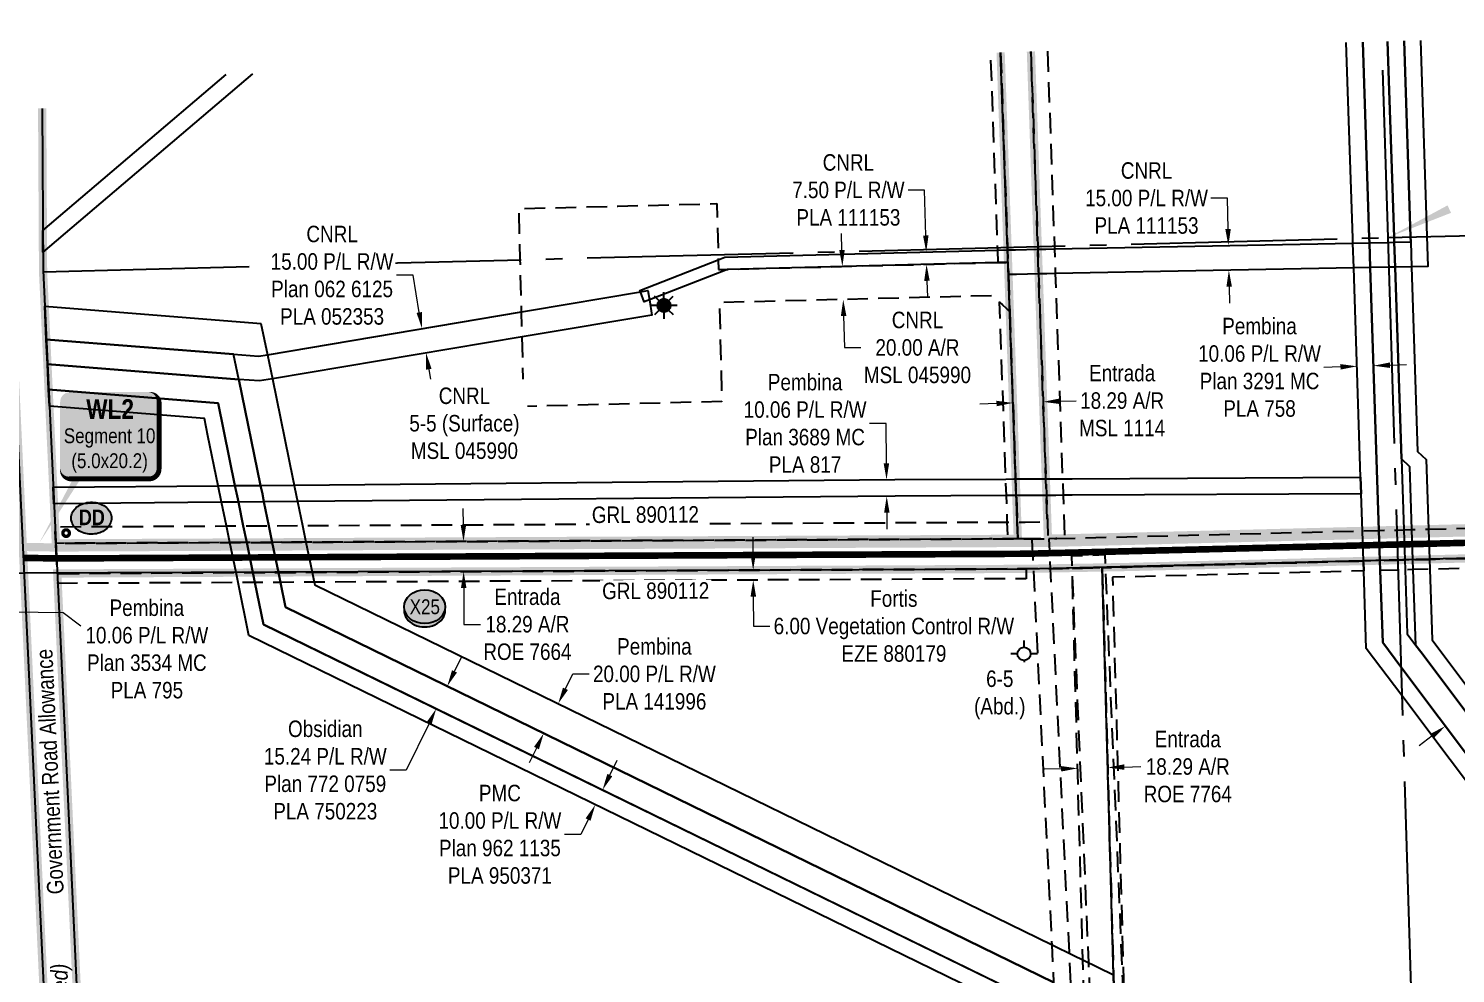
# Model space of a CAD drawing. Extents: x 632269 to 650517, y 5825252 to 5832959.
# Drawn here: x 646233 to 647098, y 5828279 to 5828852 of the extents above; entities that cross this region are included whole.
import ezdxf
from ezdxf.enums import TextEntityAlignment as Align

# ---------------------------------------------------------------- set-up
doc = ezdxf.new("R2010")
doc.units = 0
doc.header["$LTSCALE"] = 5
doc.header["$PDMODE"] = 35
doc.header["$PDSIZE"] = 10
for name, pattern in [('CENTERLINEX3', [5, 2.5, -1, 0.5, -1]), ('foc-ACCESSROAD', [3.75, 2.5, -1.25]), ('foc-FLOWLINE', [3.75, 2.5, -1.25]), ('foc-QUARTERLINE', [33, 25, -3, 2, -3])]:
    doc.linetypes.add(name, pattern=pattern)
doc.layers.get('Defpoints').update_dxf_attribs({"color": 9})
for name, color, linetype in [('AS-POWER', 104, 'foc-POWER'), ('AS-ROADS', 254, 'Continuous'), ('C-RW', 13, 'Continuous'), ('C-WS-S', 8, 'Continuous'), ('CG-NOTES', 7, 'Continuous'), ('F-AR', 190, 'foc-ACCESSROAD'), ('F-EZE', 190, 'foc-FLOWLINE'), ('F-FLOWLINE', 190, 'foc-FLOWLINE'), ('F-RW', 190, 'Continuous'), ('F-WS', 190, 'foc-ACCESSROAD'), ('F-WS-S', 8, 'Continuous'), ('L-ROAD-T', 7, 'Continuous'), ('L-SEC', 7, 'Continuous'), ('L-SECLBL', 7, 'Continuous'), ('L-SECQ', 8, 'foc-QUARTERLINE'), ('P-CROSSINGS', 250, 'Continuous'), ('P-PROPOSED-WL1', 10, 'Continuous'), ('P-STATION', 7, 'Continuous')]:
    doc.layers.add(name, color=color, linetype=linetype)
doc.layers.add('AS-TRAPPER BOUNDARY', color=7, linetype='CENTERLINEX3', true_color=0xb85c00, transparency=0.6)
doc.layers.add('AS-TRAPPER-T', color=7, linetype='Continuous', true_color=0xc26100)
doc.layers.add('P-PROPOSED-WL4', color=7, linetype='Continuous', true_color=0x5b5bc8)
for name, color, linetype, lineweight in [('C-RW-T', 13, 'Continuous', 9), ('F-AR-T', 190, 'Continuous', 9), ('F-EZE-T', 190, 'Continuous', 9), ('F-RW-T', 190, 'Continuous', 9), ('F-WS-T', 190, 'Continuous', 9), ('T-TEXT', 48, 'Continuous', 18)]:
    doc.layers.add(name, color=color, linetype=linetype, lineweight=lineweight)
doc.styles.add('80', font='ARIALN.TTF', dxfattribs={"height": 10})
doc.styles.add('80CG', font='ARIALN.TTF', dxfattribs={"height": 10})
doc.styles.add('80L', font='ARIALN.TTF', dxfattribs={"height": 10})
doc.styles.add('80LS', font='ARIALNI.TTF', dxfattribs={"height": 10})
doc.styles.add('BOLD', font='ARIALNB.TTF')
doc.styles.add('Crossing', font='ARIALN.TTF', dxfattribs={"height": 10})
doc.styles.add('foc-LtypeFont', font='ARIALN.TTF', dxfattribs={"height": 7.35})
doc.linetypes.add('foc-POWER', pattern='A,6,-1,["P",foc-LtypeFont,S=0.2,R=0,X=-0.625,Y=-0.75],-1.24,4', length=12.24)
doc.dimstyles.new('Compass 5 000', dxfattribs={"dimscale": 5, "dimtxt": 9, "dimasz": 2, "dimexe": 0.2, "dimexo": 0.0625, "dimgap": 0.5, "dimtad": 0, "dimtih": 1, "dimtoh": 1, "dimzin": 0, "dimdsep": 46, "dimtxsty": '80CG', "dimcen": 0.1, "dimse1": 1, "dimse2": 1, "dimclrd": 256, "dimclrt": 256, "dimaunit": 1, "dimadec": 4, "dimazin": 0, "dimtfac": 0.06, "dimtofl": 0, "dimtmove": 0, "dimatfit": 1, "dimfxl": 0.2, "dimtolj": 1, "dimtzin": 0, "dimlwd": -1, "dimarcsym": 0})

# ---------------------------------------------------------------- blocks, each defined once
blk = doc.blocks.new('*D455')
at = {"layer": 'Defpoints', "color": 0, "transparency": 16777216}
for p in [(646670.19, 5828523.26), (646670.22, 5828517.25), (646672.12, 5828517.26)]:
    blk.add_point(p, dxfattribs=at)
at = {"layer": 'F-EZE-T', "transparency": 16777216}
for p, q in [((646672.05, 5828533.27), (646672, 5828543.27)), ((646672.17, 5828507.26), (646672.26, 5828489.31)), ((646672.26, 5828489.31), (646682.26, 5828489.31))]:
    blk.add_line(p, q, dxfattribs=at)
for points in [[(646673.71, 5828533.27), (646670.38, 5828533.26), (646672.09, 5828523.27)], [(646673.84, 5828507.27), (646670.5, 5828507.25), (646672.12, 5828517.26)]]:
    blk.add_solid(points, dxfattribs=at)
at = {"layer": 'F-EZE-T', "transparency": 16777216, "insert": (646757.41, 5828489.31), "char_height": 10, "attachment_point": 5, "style": '80CG'}
blk.add_mtext('\\A1;Fortis\\P6.00 Vegetation Control R/W\\PEZE 880179', dxfattribs=at)
blk = doc.blocks.new('*D511')
at = {"layer": 'Defpoints', "color": 0, "transparency": 16777216}
for p in [(646829.54, 5828626.64), (646847.86, 5828627.3), (646847.93, 5828625.37)]:
    blk.add_point(p, dxfattribs=at)
at = {"layer": 'F-AR-T', "transparency": 16777216}
for p, q in [((646819.62, 5828624.36), (646809.62, 5828624.01)), ((646857.93, 5828625.73), (646867.92, 5828626.08))]:
    blk.add_line(p, q, dxfattribs=at)
for points in [[(646819.56, 5828626.03), (646819.68, 5828622.7), (646829.61, 5828624.72)], [(646857.87, 5828627.39), (646857.99, 5828624.06), (646847.93, 5828625.37)]]:
    blk.add_solid(points, dxfattribs=at)
at = {"layer": 'F-AR-T', "transparency": 16777216, "insert": (646895.82, 5828626.08), "char_height": 10, "attachment_point": 5, "style": '80CG'}
blk.add_mtext('\\A1;Entrada\\P18.29 A/R\\PMSL 1114', dxfattribs=at)
blk = doc.blocks.new('*D528')
at = {"layer": 'Defpoints', "color": 0, "transparency": 16777216}
for p in [(646749.06, 5828708.07), (646726.69, 5828687.49), (646749.57, 5828688.07)]:
    blk.add_point(p, dxfattribs=at)
at = {"layer": 'F-AR-T', "transparency": 16777216}
for p, q in [((646725.94, 5828717.49), (646725.69, 5828727.49)), ((646726.95, 5828677.49), (646727.43, 5828658.32)), ((646727.43, 5828658.32), (646737.43, 5828658.32))]:
    blk.add_line(p, q, dxfattribs=at)
for points in [[(646727.6, 5828717.53), (646724.27, 5828717.45), (646726.19, 5828707.5)], [(646728.61, 5828677.53), (646725.28, 5828677.45), (646726.69, 5828687.49)]]:
    blk.add_solid(points, dxfattribs=at)
at = {"layer": 'F-AR-T', "transparency": 16777216, "insert": (646771.7, 5828658.32), "char_height": 10, "attachment_point": 5, "style": '80CG'}
blk.add_mtext('\\A1;CNRL\\P20.00 A/R\\PMSL 045990', dxfattribs=at)
blk = doc.blocks.new('*D539')
at = {"layer": 'Defpoints', "color": 0, "transparency": 16777216}
for p in [(647038.2, 5828646.94), (647038.52, 5828637.32), (647048.57, 5828637.65)]:
    blk.add_point(p, dxfattribs=at)
at = {"layer": 'F-RW-T', "transparency": 16777216}
for p, q in [((647028.21, 5828646.61), (647018.22, 5828646.28)), ((647058.25, 5828647.6), (647068.24, 5828647.93))]:
    blk.add_line(p, q, dxfattribs=at)
for points in [[(647058.19, 5828649.27), (647058.3, 5828645.94), (647048.25, 5828647.27)], [(647028.15, 5828648.27), (647028.27, 5828644.94), (647038.2, 5828646.94)]]:
    blk.add_solid(points, dxfattribs=at)
at = {"layer": 'F-RW-T', "transparency": 16777216, "insert": (646979.13, 5828646.28), "char_height": 10, "attachment_point": 5, "style": '80CG'}
blk.add_mtext('\\A1;Pembina\\P10.06 P/L R/W\\PPlan 3291 MC\\PPLA 758', dxfattribs=at)
blk = doc.blocks.new('*D547')
at = {"layer": 'Defpoints', "color": 0, "transparency": 16777216}
for p in [(646741.91, 5828578.05), (646752.96, 5828578.15), (646742, 5828567.99)]:
    blk.add_point(p, dxfattribs=at)
at = {"layer": 'F-RW-T', "transparency": 16777216}
for p, q in [((646752.65, 5828612.27), (646742.65, 5828612.27)), ((646752.87, 5828588.15), (646752.65, 5828612.27)), ((646753.14, 5828558.09), (646753.23, 5828548.09))]:
    blk.add_line(p, q, dxfattribs=at)
for points in [[(646754.54, 5828588.16), (646751.2, 5828588.13), (646752.96, 5828578.15)], [(646754.81, 5828558.11), (646751.48, 5828558.07), (646753.05, 5828568.09)]]:
    blk.add_solid(points, dxfattribs=at)
at = {"layer": 'F-RW-T', "transparency": 16777216, "insert": (646703.57, 5828612.27), "char_height": 10, "attachment_point": 5, "style": '80CG'}
blk.add_mtext('\\A1;Pembina\\P10.06 P/L R/W\\PPlan 3689 MC\\PPLA 817', dxfattribs=at)
blk = doc.blocks.new('*D602')
at = {"layer": 'Defpoints', "color": 0, "transparency": 16777216}
for p in [(646471.29, 5828669.75), (646487.12, 5828672.42), (646489.6, 5828657.68)]:
    blk.add_point(p, dxfattribs=at)
at = {"layer": 'F-RW-T', "transparency": 16777216}
for p, q in [((646465.83, 5828702.13), (646455.83, 5828702.13)), ((646469.62, 5828679.61), (646465.83, 5828702.13)), ((646475.44, 5828645.15), (646477.1, 5828635.29))]:
    blk.add_line(p, q, dxfattribs=at)
for points in [[(646471.27, 5828679.89), (646467.98, 5828679.34), (646471.29, 5828669.75)], [(646477.08, 5828645.43), (646473.79, 5828644.87), (646473.77, 5828655.01)]]:
    blk.add_solid(points, dxfattribs=at)
at = {"layer": 'F-RW-T', "transparency": 16777216, "insert": (646416.75, 5828702.13), "char_height": 10, "attachment_point": 5, "style": '80CG', "bg_fill": 3, "box_fill_scale": 1.1, "bg_fill_color": 256, "bg_fill_true_color": 13158600, "bg_fill_transparency": 0}
blk.add_mtext('\\A1;CNRL\\P15.00 P/L R/W\\PPlan 062 6125\\PPLA 052353', dxfattribs=at)
blk = doc.blocks.new('*D609')
at = {"layer": 'Defpoints', "color": 0, "transparency": 16777216}
for p in [(647103.85, 5828437.7), (647108.25, 5828431.85), (647096.25, 5828422.84)]:
    blk.add_point(p, dxfattribs=at)
at = {"layer": 'F-RW-T', "transparency": 16777216}
for p, q in [((647111.85, 5828443.71), (647119.84, 5828449.71)), ((647119.84, 5828449.71), (647129.84, 5828449.71)), ((647083.86, 5828422.69), (647075.86, 5828416.68))]:
    blk.add_line(p, q, dxfattribs=at)
for points in [[(647110.85, 5828445.04), (647112.85, 5828442.37), (647103.85, 5828437.7)], [(647082.86, 5828424.02), (647084.86, 5828421.35), (647091.85, 5828428.69)]]:
    blk.add_solid(points, dxfattribs=at)
at = {"layer": 'F-RW-T', "transparency": 16777216, "insert": (647168.93, 5828449.71), "char_height": 10, "attachment_point": 5, "style": '80CG'}
blk.add_mtext('\\A1;CNRL\\P15.00 P/L R/W\\PPlan 074 0938\\PPLA 062793', dxfattribs=at)
blk = doc.blocks.new('*D627')
at = {"layer": 'Defpoints', "color": 0, "transparency": 16777216}
for p in [(646701.84, 5828714.38), (646777.02, 5828716.28), (646702.03, 5828706.89)]:
    blk.add_point(p, dxfattribs=at)
at = {"layer": 'F-RW-T', "transparency": 16777216}
for p, q in [((646776.07, 5828753.87), (646766.07, 5828753.87)), ((646776.77, 5828726.27), (646776.07, 5828753.87)), ((646777.46, 5828698.79), (646777.71, 5828688.79))]:
    blk.add_line(p, q, dxfattribs=at)
for points in [[(646778.43, 5828726.32), (646775.1, 5828726.23), (646777.02, 5828716.28)], [(646779.13, 5828698.83), (646775.79, 5828698.74), (646777.21, 5828708.78)]]:
    blk.add_solid(points, dxfattribs=at)
at = {"layer": 'F-RW-T', "transparency": 16777216, "insert": (646729.82, 5828753.87), "char_height": 10, "attachment_point": 5, "style": '80CG'}
blk.add_mtext('\\A1;CNRL\\P7.50 P/L R/W\\PPLA 111153', dxfattribs=at)
blk = doc.blocks.new('*D628')
at = {"layer": 'Defpoints', "color": 0, "transparency": 16777216}
for p in [(646907.33, 5828719.18), (646960.24, 5828720.2), (646907.62, 5828704.19)]:
    blk.add_point(p, dxfattribs=at)
at = {"layer": 'F-RW-T', "transparency": 16777216}
for p, q in [((646959.69, 5828748.96), (646949.69, 5828748.96)), ((646960.05, 5828730.2), (646959.69, 5828748.96)), ((646960.72, 5828695.21), (646960.91, 5828685.21))]:
    blk.add_line(p, q, dxfattribs=at)
for points in [[(646961.72, 5828730.23), (646958.38, 5828730.17), (646960.24, 5828720.2)], [(646962.39, 5828695.24), (646959.05, 5828695.18), (646960.53, 5828705.21)]]:
    blk.add_solid(points, dxfattribs=at)
at = {"layer": 'F-RW-T', "transparency": 16777216, "insert": (646910.61, 5828748.96), "char_height": 10, "width": 365.8254, "attachment_point": 5, "style": '80CG'}
blk.add_mtext('\\A1;CNRL\\P15.00 P/L R/W\\PPLA 111153', dxfattribs=at)
blk = doc.blocks.new('*D649')
at = {"layer": 'Defpoints', "color": 0, "transparency": 16777216}
for p in [(646553.86, 5828442.31), (646558.35, 5828440.11), (646549.56, 5828422.13)]:
    blk.add_point(p, dxfattribs=at)
at = {"layer": 'F-RW-T', "transparency": 16777216}
for p, q in [((646558.25, 5828451.29), (646562.64, 5828460.28)), ((646562.64, 5828460.28), (646572.64, 5828460.28)), ((646540.69, 5828415.34), (646536.3, 5828406.36))]:
    blk.add_line(p, q, dxfattribs=at)
for points in [[(646556.75, 5828452.02), (646559.75, 5828450.56), (646553.86, 5828442.31)], [(646539.19, 5828416.07), (646542.19, 5828414.61), (646545.08, 5828424.33)]]:
    blk.add_solid(points, dxfattribs=at)
at = {"layer": 'F-RW-T', "transparency": 16777216, "insert": (646612.18, 5828460.28), "char_height": 10, "attachment_point": 5, "style": '80CG'}
blk.add_mtext('\\A1;Pembina\\P20.00 P/L R/W\\PPLA 141996', dxfattribs=at)
blk = doc.blocks.new('*D671')
at = {"layer": 'C-RW-T', "transparency": 16777216}
for p, q in [((646490.98, 5828461.89), (646495.37, 5828470.87)), ((646475.51, 5828430.23), (646461.7, 5828401.96)), ((646461.7, 5828401.96), (646451.7, 5828401.96))]:
    blk.add_line(p, q, dxfattribs=at)
for points in [[(646489.48, 5828462.62), (646492.47, 5828461.15), (646486.59, 5828452.9)], [(646474.01, 5828430.96), (646477.01, 5828429.5), (646479.9, 5828439.21)]]:
    blk.add_solid(points, dxfattribs=at)
at = {"layer": 'Defpoints', "color": 0, "transparency": 16777216}
for p in [(646488.5, 5828451.97), (646479.9, 5828439.21), (646481.81, 5828438.28)]:
    blk.add_point(p, dxfattribs=at)
at = {"layer": 'C-RW-T', "transparency": 16777216, "insert": (646412.62, 5828401.96), "char_height": 10, "attachment_point": 5, "style": '80CG'}
blk.add_mtext('\\A1;Obsidian\\P15.24 P/L R/W\\PPlan 772 0759\\PPLA 750223', dxfattribs=at)
blk = doc.blocks.new('*D687')
at = {"layer": 'Defpoints', "color": 0, "transparency": 16777216}
for p in [(646576.36, 5828380.96), (646585.79, 5828387.48), (646581.4, 5828378.5)]:
    blk.add_point(p, dxfattribs=at)
at = {"layer": 'F-RW-T', "transparency": 16777216}
for p, q in [((646585.14, 5828398.93), (646589.53, 5828407.91)), ((646571.97, 5828371.97), (646567.58, 5828362.99)), ((646567.58, 5828362.99), (646557.58, 5828362.99))]:
    blk.add_line(p, q, dxfattribs=at)
for points in [[(646583.64, 5828399.66), (646586.64, 5828398.19), (646580.75, 5828389.94)], [(646570.47, 5828372.71), (646573.47, 5828371.24), (646576.36, 5828380.96)]]:
    blk.add_solid(points, dxfattribs=at)
at = {"layer": 'F-RW-T', "transparency": 16777216, "insert": (646518.5, 5828362.99), "char_height": 10, "attachment_point": 5, "style": '80CG'}
blk.add_mtext('\\A1;PMC\\P10.00 P/L R/W\\PPlan 962 1135\\PPLA 950371', dxfattribs=at)
blk = doc.blocks.new('*D708')
at = {"layer": 'Defpoints', "color": 0, "transparency": 16777216}
for p in [(646510.69, 5828540.75), (646496.51, 5828522.42), (646510.78, 5828522.49)]:
    blk.add_point(p, dxfattribs=at)
at = {"layer": 'F-RW-T', "transparency": 16777216}
for p, q in [((646496.37, 5828550.68), (646496.32, 5828560.68)), ((646496.56, 5828512.42), (646496.66, 5828490.4)), ((646496.66, 5828490.4), (646506.66, 5828490.4))]:
    blk.add_line(p, q, dxfattribs=at)
for points in [[(646498.04, 5828550.69), (646494.71, 5828550.67), (646496.42, 5828540.68)], [(646498.22, 5828512.43), (646494.89, 5828512.41), (646496.51, 5828522.42)]]:
    blk.add_solid(points, dxfattribs=at)
at = {"layer": 'F-RW-T', "transparency": 16777216, "insert": (646535.19, 5828490.4), "char_height": 10, "attachment_point": 5, "style": '80CG'}
blk.add_mtext('\\A1;Entrada\\P18.29 A/R\\PROE 7664', dxfattribs=at)
blk = doc.blocks.new('*D711')
at = {"layer": 'Defpoints', "color": 0, "transparency": 16777216}
for p in [(646868.76, 5828405.07), (646887.05, 5828405.58), (646887.11, 5828403.55)]:
    blk.add_point(p, dxfattribs=at)
at = {"layer": 'F-RW-T', "transparency": 16777216}
for p, q in [((646858.82, 5828402.77), (646848.82, 5828402.49)), ((646897.1, 5828403.82), (646907.1, 5828404.09))]:
    blk.add_line(p, q, dxfattribs=at)
for points in [[(646858.77, 5828404.43), (646858.86, 5828401.1), (646868.81, 5828403.04)], [(646897.06, 5828405.49), (646897.15, 5828402.15), (646887.11, 5828403.55)]]:
    blk.add_solid(points, dxfattribs=at)
at = {"layer": 'F-RW-T', "transparency": 16777216, "insert": (646935.62, 5828404.09), "char_height": 10, "attachment_point": 5, "style": '80CG'}
blk.add_mtext('\\A1;Entrada\\P18.29 A/R\\PROE 7764', dxfattribs=at)
blk = doc.blocks.new('GAS')
h = blk.add_hatch(color=255)
h.dxf.hatch_style = 1
edge = h.paths.add_edge_path()
edge.add_arc((0, 0), 0.9, 0, 360)
for p, q in [((-0.81, 0), (-1.62, 0)), ((-0.57, 0.57), (-1.14, 1.14)), ((0, 0.81), (0, 1.62)), ((0.57, 0.57), (1.14, 1.14)), ((1.62, 0), (0.81, 0)), ((-0.57, -0.57), (-1.14, -1.14)), ((0, -0.81), (0, -1.62)), ((1.14, -1.14), (0.57, -0.57))]:
    blk.add_line(p, q)
blk.add_circle((0, 0), 0.8)
blk = doc.blocks.new('GABD')
for p, q in [((-0.81, 0), (-1.62, 0)), ((0, 0.81), (0, 1.62)), ((1.62, 0), (0.81, 0)), ((0, -0.81), (0, -1.62))]:
    blk.add_line(p, q)
blk.add_circle((0, 0), 0.8)
blk = doc.blocks.new('label_road_undeveloped')
at = {"layer": 'L-ROAD-T', "style": '80L'}
blk.add_text('Government Road Allowance', height=10, dxfattribs=at).set_placement((0, 0), align=Align.MIDDLE_CENTER)
at = {"layer": 'T-TEXT', "style": '80LS'}
blk.add_text('(Undeveloped)', height=10, dxfattribs=at).set_placement((-154.19, 0), align=Align.MIDDLE_CENTER)
blk = doc.blocks.new('*U737')
h = blk.add_hatch(color=254)
edge = h.paths.add_edge_path()
edge.add_line((-24, -34.12), (24, -34.12))
edge.add_arc((24, -28.12), 6, 270, 360)
edge.add_line((30, -28.12), (30, 12.5))
edge.add_arc((24, 12.5), 6, 0, 90)
edge.add_line((24, 18.5), (-24, 18.5))
edge.add_arc((-24, 12.5), 6, 90, 180)
edge.add_line((-30, 12.5), (-30, -28.12))
edge.add_arc((-24, -28.12), 6, 180, 270)
at = {"layer": 'P-PROPOSED-WL4', "flags": 128}
blk.add_lwpolyline([(-24, -34.12, 3, 3, 0), (24, -34.12, 3, 3, 0.414214), (30, -28.12, 3, 3, 0), (30, 12.5, 3, 0, 0.414214), (24, 18.5, 0, 0, 0), (-24, 18.5, 0, 0, 0.414214), (-30, 12.5, 0, 0, 0), (-30, -28.12, 0, 3, 0.414214)], format="xyseb", close=True, dxfattribs=at)
blk.add_lwpolyline([(-42.69, -73.12, 0, 7.5, 0), (0, 0, 0, 0, 0)], format="xyseb", dxfattribs=at)
at = {"layer": 'P-PROPOSED-WL4'}
for tag, p, height, style in [('TEMP_AREA_W1_001', (-9.21, 2.24), 12, 'BOLD'), ('ENTER_TEXT_001', (-30.66, -12.93), 9, '80')]:
    blk.add_attdef(tag, p, '', height=height, dxfattribs=dict(at, style=style))
blk = doc.blocks.new('AA')
at = {"const_width": 4}
blk.add_lwpolyline([(-1, 0, 1), (1, 0, 1)], format="xyb", close=True, dxfattribs=at)
blk.add_circle((0, 0), 2)
blk = doc.blocks.new('Route_Letters')
h = blk.add_hatch(color=255)
h.dxf.hatch_style = 1
edge = h.paths.add_edge_path()
edge.add_ellipse((-0.12, 0.46), major_axis=(-11.97, 0), ratio=0.789318, start_angle=0, end_angle=360)
at = {"color": 5}
blk.add_open_spline([(-12.34, 0.46), (-12.34, -0.25), (-12.24, -0.97), (-11.72, -2.79), (-11.14, -3.88), (-9.56, -5.81), (-8.54, -6.66), (-6.22, -8.02), (-4.9, -8.54), (-2.12, -9.17), (-0.66, -9.3), (2.22, -9.13), (3.64, -8.84), (6.27, -7.89), (7.48, -7.22), (9.54, -5.6), (10.38, -4.64), (11.6, -2.54), (11.97, -1.4), (12.18, 0.91), (12.02, 2.08), (11.2, 4.3), (10.54, 5.35), (8.8, 7.2), (7.72, 7.99), (5.29, 9.24), (3.93, 9.68), (1.11, 10.18), (-0.35, 10.23), (-3.22, 9.91), (-4.61, 9.55), (-7.16, 8.47), (-8.32, 7.75), (-10.24, 6.02), (-11, 5.02), (-12.05, 2.86), (-12.32, 1.7), (-12.34, 0.52), (-12.34, 0.49), (-12.34, 0.46)], degree=3, knots=[0, 0, 0, 0, 0.219529, 0.219529, 0.575727, 0.575727, 0.931924, 0.931924, 1.288121, 1.288121, 1.644318, 1.644318, 2.000515, 2.000515, 2.356712, 2.356712, 2.712909, 2.712909, 3.069107, 3.069107, 3.425304, 3.425304, 3.781501, 3.781501, 4.137698, 4.137698, 4.493895, 4.493895, 4.850092, 4.850092, 5.20629, 5.20629, 5.562487, 5.562487, 5.918684, 5.918684, 6.274881, 6.274881, 6.283185, 6.283185, 6.283185, 6.283185], dxfattribs=at)
at = {"color": 14, "style": 'BOLD'}
blk.add_attdef('A', text='', height=9.5, dxfattribs=at).set_placement((0.22, 0.98), align=Align.MIDDLE)
blk = doc.blocks.new('xing2')
h = blk.add_hatch(color=50)
h.dxf.hatch_style = 1
edge = h.paths.add_edge_path()
edge.add_ellipse((0, 0), major_axis=(-12.5, 0), ratio=0.816297, start_angle=0, end_angle=360)
h = blk.add_hatch(color=250)
h.dxf.hatch_style = 1
edge = h.paths.add_edge_path()
edge.add_ellipse((0, -2.05), major_axis=(-12.5, 0), ratio=0.816297, start_angle=0, end_angle=180)
edge.add_line((12.5, -2.05), (12.5, 0))
edge.add_ellipse((0, 0), major_axis=(-12.5, 0), ratio=0.816297, start_angle=0, end_angle=180, ccw=False)
edge.add_line((-12.5, 0), (-12.5, -2.05))
at = {"color": 250}
blk.add_ellipse((0, 0), major_axis=(-12.5, 0), ratio=0.816297, dxfattribs=at)
blk.add_ellipse((0, -2.05), major_axis=(-12.5, 0), ratio=0.816297, start_param=0, end_param=3.141593, dxfattribs=at)
at = {"color": 250, "style": 'Crossing'}
blk.add_attdef('CROSSING', text='', height=9, dxfattribs=at).set_placement((0.09, 0.02), align=Align.MIDDLE_CENTER)
at = {"color": 250, "style": 'Crossing', "flags": 1}
for tag, p in [('OWNER', (0.09, -12.49)), ('DESCRIPTION', (0.09, -25.77)), ('LOCATION', (0.09, -39.3)), ('DWG_REF', (0.09, -52.84))]:
    blk.add_attdef(tag, text='', height=9, dxfattribs=at).set_placement(p, align=Align.MIDDLE_CENTER)

msp = doc.modelspace()

# ---------------------------------------------------------------- hatches: boundary and pattern name
at = {"layer": 'P-PROPOSED-WL1', "linetype": 'Continuous'}
h = msp.add_hatch(color=256, dxfattribs=at)
h.dxf.hatch_style = 1
h.paths.add_polyline_path([(646249.232, 5828539.526), (646354.75, 5828540.017), (646364.947, 5828540.062), (646380.487, 5828540.136), (646400.898, 5828540.23), (646815.41, 5828542.194), (646820.254, 5828542.218), (646826.551, 5828542.253), (646832.562, 5828542.285), (646841.291, 5828542.312), (646850.814, 5828542.381), (646856.186, 5828542.444), (647041.51, 5828547.089), (647051.563, 5828547.345), (647062.301, 5828547.618), (647066.564, 5828547.727), (647071.557, 5828547.853), (647081.548, 5828548.107), (647711.618, 5828564.128), (647712.46, 5828531.032), (647817.965, 5828532.806), (647832.966, 5828533.058), (647862.97, 5828533.564), (647863.145, 5828528.568), (647833.05, 5828528.061), (647818.049, 5828527.809), (647707.589, 5828525.951), (647706.749, 5828559.004), (647081.675, 5828543.11), (647071.683, 5828542.856), (647066.692, 5828542.731), (647062.428, 5828542.622), (647051.69, 5828542.349), (647041.635, 5828542.093), (646856.278, 5828537.446), (646850.861, 5828537.383), (646841.317, 5828537.314), (646832.583, 5828537.286), (646826.58, 5828537.255), (646820.278, 5828537.219), (646815.434, 5828537.196), (646400.921, 5828535.232), (646380.51, 5828535.138), (646364.969, 5828535.064), (646354.773, 5828535.018), (646249.466, 5828534.523)])
at = {"layer": 'P-PROPOSED-WL4', "linetype": 'Continuous'}
h = msp.add_hatch(color=256, dxfattribs=at)
h.dxf.hatch_style = 1
h.paths.add_polyline_path([(646229.318, 5828534.846), (646249.466, 5828534.523), (646249.232, 5828539.526), (646229.083, 5828539.848)])

# ---------------------------------------------------------------- linework, layer by layer
at = {"layer": 'AS-POWER', "flags": 128}
for points in [[(646832.562, 5828542.285), (646822.139, 5828837.322)], [(645278.097, 5827749.623), (645275.196, 5827849.536), (645278.416, 5827869.753), (645262.562, 5828416.032), (645274.376, 5828489.44), (645977.921, 5828522.435), (646078.835, 5828518.654), (646229.942, 5828521.561), (646837.529, 5828524.065), (647693.799, 5828545.378), (647712.46, 5828531.032), (647862.97, 5828533.564), (648441.582, 5828538.635), (648533.048, 5828541.172), (648689.643, 5828543.355), (649051.068, 5828545.226), (649100.606, 5828544.114), (649184.702, 5828540.199), (649294.76, 5828639.407), (649513.959, 5828641.249)], [(646903.913, 5827791.396), (646900.478, 5827916.519), (646891.959, 5828226.779), (646890.558, 5828277.814), (646883.777, 5828524.783)]]:
    msp.add_lwpolyline(points, dxfattribs=at)
at = {"layer": 'AS-ROADS', "const_width": 3.999, "flags": 128}
msp.add_lwpolyline([(649504.108, 5828632.013), (649298.309, 5828630.283), (649188.068, 5828530.911), (649052.038, 5828536.101), (648950.344, 5828535.572), (648431.769, 5828528.83), (647863.497, 5828524.419), (647703.55, 5828521.727), (647702.711, 5828554.75), (646837.394, 5828533.211), (646250.046, 5828530.384), (646229.766, 5828530.706)], dxfattribs=at)
at = {"layer": 'AS-TRAPPER BOUNDARY', "const_width": 4.998, "flags": 128}
for points in [[(646840.503, 5828837.847), (646850.814, 5828542.381), (646856.186, 5828542.444), (647041.51, 5828547.089), (647062.301, 5828547.618), (647711.618, 5828564.128), (647712.46, 5828531.032), (647862.97, 5828533.564), (647855.565, 5828745.317), (647851.924, 5828849.339)], [(646240.933, 5828803.339), (646241.487, 5828704.244), (646249.232, 5828539.526), (646815.41, 5828542.194), (646832.562, 5828542.285), (646822.139, 5828837.322)], [(644628.808, 5828757.307), (644655.524, 5827851.253), (645457.548, 5827875.09), (646259.174, 5827898.926), (646221.37, 5828704.132), (646220.819, 5828802.765)]]:
    msp.add_lwpolyline(points, dxfattribs=at)
msp.add_lwpolyline([(646250.09, 5828521.237), (646279.287, 5827899.479), (647081.69, 5827921.511), (647883.757, 5827943.521), (647863.61, 5828515.272), (647694.636, 5828512.43), (647693.799, 5828545.378), (647062.865, 5828529.337), (646901.923, 5828525.245), (646837.529, 5828524.065), (646404.65, 5828521.975)], close=True, dxfattribs=at)
at = {"layer": 'C-RW'}
msp.add_lwpolyline([(646855.266, 5828255.824), (646375.158, 5828490.384), (646369.932, 5828515.805), (646368.7, 5828521.803), (646364.947, 5828540.063), (646362.879, 5828550.123), (646359.921, 5828564.514), (646359.523, 5828566.455), (646357.857, 5828574.551), (646347.563, 5828624.635), (646244.852, 5828632.815), (646244.131, 5828648.179), (646360.159, 5828638.954), (646373.382, 5828574.693), (646374.446, 5828569.52), (646375.446, 5828564.655), (646378.419, 5828550.197), (646380.487, 5828540.136), (646384.239, 5828521.877), (646385.472, 5828515.879), (646388.575, 5828500.786), (646854.419, 5828273.193)], dxfattribs=at)
at = {"layer": 'F-AR', "flags": 128}
msp.add_lwpolyline([(646840.503, 5828837.847), (646844.643, 5828719.827), (646844.693, 5828717.983), (646845.17, 5828702.993), (646849.594, 5828578.679), (646849.946, 5828568.625), (646850.509, 5828552.563), (646850.814, 5828542.381), (646846.132, 5828542.359), (646841.291, 5828542.312), (646837.404, 5828542.343), (646832.562, 5828542.285), (646832.2, 5828552.473), (646831.633, 5828568.527), (646831.219, 5828578.583), (646827.681, 5828680.021), (646826.897, 5828702.532), (646826.635, 5828710.028), (646826.366, 5828717.521), (646826.305, 5828719.364), (646822.139, 5828837.323)], dxfattribs=at)
for points in [[(647712.46, 5828531.032), (647712.926, 5828512.737), (647694.636, 5828512.43), (647693.951, 5828539.376), (647693.799, 5828545.378), (647558.902, 5828541.942), (647538.895, 5828541.433), (647378.796, 5828537.36), (647358.789, 5828536.851), (647082.155, 5828529.826), (647072.163, 5828529.573), (647067.171, 5828529.446), (647062.865, 5828529.337), (647052.168, 5828529.065), (647042.115, 5828528.808), (646901.923, 5828525.244), (646898.935, 5828525.168), (646895.921, 5828525.092), (646883.777, 5828524.783), (646865.482, 5828524.318), (646859.752, 5828524.173), (646856.938, 5828524.159), (646852.24, 5828524.136), (646846.88, 5828524.11), (646842.182, 5828524.087), (646837.529, 5828524.065), (646404.65, 5828521.975), (646384.239, 5828521.877), (646368.7, 5828521.803), (646358.503, 5828521.754), (646250.09, 5828521.237), (646249.232, 5828539.526), (646354.75, 5828540.017), (646364.947, 5828540.063), (646380.487, 5828540.136), (646400.898, 5828540.23), (646815.41, 5828542.194), (646820.254, 5828542.218), (646826.551, 5828542.253), (646831.395, 5828542.276), (646832.562, 5828542.285), (646837.404, 5828542.343), (646841.291, 5828542.312), (646846.132, 5828542.359), (646850.814, 5828542.381), (646851.349, 5828542.352), (646855.682, 5828542.478), (646856.186, 5828542.444), (647041.51, 5828547.089), (647051.563, 5828547.345), (647061.873, 5828547.608), (647062.301, 5828547.618), (647066.564, 5828547.727), (647071.557, 5828547.853), (647081.549, 5828548.107), (647711.618, 5828564.128), (647712.307, 5828537.034), (647712.46, 5828531.032)], [(646891.959, 5828226.779), (646900.478, 5827916.519), (646882.049, 5827916.011), (646873.404, 5828235.839), (646873.094, 5828247.116), (646872.622, 5828264.301), (646865.482, 5828524.318), (646883.777, 5828524.783), (646891.178, 5828255.237), (646891.65, 5828238.052), (646891.959, 5828226.779)]]:
    msp.add_lwpolyline(points, close=True, dxfattribs=at)
at = {"layer": 'F-EZE', "flags": 128}
msp.add_lwpolyline([(646822.139, 5828837.323), (646826.305, 5828719.364), (646826.367, 5828717.521), (646826.635, 5828710.028), (646820.633, 5828709.876), (646820.368, 5828717.37), (646820.303, 5828719.212), (646816.137, 5828837.151)], dxfattribs=at)
for points in [[(646832.2, 5828552.473), (646832.562, 5828542.285), (646831.395, 5828542.276), (646826.551, 5828542.253), (646826.193, 5828552.443), (646825.626, 5828568.495), (646825.271, 5828578.55), (646821.475, 5828686.033), (646827.681, 5828680.021), (646831.219, 5828578.583), (646831.633, 5828568.527), (646832.2, 5828552.473)], [(647693.799, 5828545.378), (647693.951, 5828539.376), (647559.052, 5828535.948), (647539.046, 5828535.442), (647474.289, 5828533.792), (647438.976, 5828532.89), (647082.351, 5828523.826), (647072.361, 5828523.572), (647067.369, 5828523.446), (647063.05, 5828523.336), (647052.366, 5828523.064), (647052.168, 5828529.065), (647062.865, 5828529.337), (647067.171, 5828529.446), (647072.163, 5828529.573), (647082.155, 5828529.826), (647358.789, 5828536.853), (647378.796, 5828537.362), (647538.895, 5828541.435), (647558.902, 5828541.944), (647693.799, 5828545.378)], [(646898.074, 5828223.828), (646910.924, 5827916.806), (646906.48, 5827916.683), (646900.478, 5827916.518), (646890.933, 5827916.256), (646877.7, 5828233.74), (646877.227, 5828245.097), (646876.506, 5828262.404), (646875.559, 5828285.141), (646865.507, 5828524.319), (646865.275, 5828531.879), (646885.256, 5828532.681), (646885.583, 5828524.829), (646895.989, 5828275.161), (646897.101, 5828252.344), (646897.657, 5828235.125), (646898.074, 5828223.828)], [(647042.147, 5828527.845), (647042.314, 5828522.809), (646889.943, 5828518.935), (646896.646, 5828274.84), (646897.266, 5828252.264), (646891.178, 5828255.237), (646890.558, 5828277.814), (646883.777, 5828524.783), (646895.921, 5828525.092), (646898.935, 5828525.169), (646901.923, 5828525.245), (647042.115, 5828528.809), (647042.147, 5828527.845)], [(646837.529, 5828524.065), (646837.568, 5828518.062), (646405.883, 5828515.977), (646385.472, 5828515.879), (646369.932, 5828515.805), (646359.736, 5828515.757), (646250.372, 5828515.235), (646250.09, 5828521.237), (646358.503, 5828521.754), (646368.7, 5828521.803), (646384.239, 5828521.877), (646404.65, 5828521.975), (646837.529, 5828524.065)]]:
    msp.add_lwpolyline(points, close=True, dxfattribs=at)
at = {"layer": 'F-FLOWLINE', "flags": 128}
msp.add_lwpolyline([(646850.565, 5828838.134), (646854.706, 5828720.08), (646854.773, 5828718.177), (646855.298, 5828703.189), (646859.663, 5828578.733), (646860.016, 5828568.678), (646860.915, 5828543.048), (646856.186, 5828542.444), (646855.682, 5828542.478), (646851.349, 5828542.352), (646852.24, 5828524.136), (646863.616, 5828290.975), (646864.729, 5828268.157), (646865.577, 5828250.787), (646866.133, 5828239.391), (646882.049, 5827916.011), (646871.855, 5827915.731), (646855.822, 5828244.428), (646855.266, 5828255.824), (646854.419, 5828273.193), (646853.306, 5828296.011), (646842.182, 5828524.087), (646841.291, 5828542.312), (646837.404, 5828542.343), (646832.562, 5828542.285), (646831.395, 5828542.276), (646826.551, 5828542.253), (646820.254, 5828542.218), (646815.41, 5828542.194), (646400.898, 5828540.23), (646380.487, 5828540.136), (646364.947, 5828540.063), (646354.75, 5828540.017), (646249.232, 5828539.526), (646248.758, 5828549.6), (646249.185, 5828549.592), (646352.683, 5828550.079), (646362.879, 5828550.123), (646378.419, 5828550.197), (646398.83, 5828550.299), (646826.193, 5828552.443), (646832.2, 5828552.473), (646837.048, 5828552.432), (646850.509, 5828552.563), (646849.946, 5828568.625), (646849.594, 5828578.679), (646845.17, 5828702.993), (646844.693, 5828717.983), (646844.643, 5828719.827), (646840.503, 5828837.847)], dxfattribs=at)
at = {"layer": 'F-RW'}
for points in [[(647076.732, 5828844.592), (647080.67, 5828725.785), (647081.274, 5828707.565), (647071.276, 5828707.371), (647061.283, 5828707.165), (647057.38, 5828707.102), (647046.282, 5828706.857), (647036.228, 5828706.66), (646855.298, 5828703.189), (646850.075, 5828703.024), (646845.17, 5828702.993), (646831.752, 5828702.571), (646826.897, 5828702.532), (646826.635, 5828710.028), (646820.633, 5828709.876), (646656.5, 5828705.739), (646609.148, 5828687.193), (646606.083, 5828685.993), (646603.699, 5828692.083), (646603.349, 5828692.975), (646650.939, 5828711.612), (646654.993, 5828713.2), (646820.368, 5828717.37), (646826.366, 5828717.521), (646831.207, 5828717.586), (646844.693, 5828717.983), (646849.535, 5828718.013), (646854.773, 5828718.177), (647035.732, 5828721.646), (647045.786, 5828721.845), (647056.917, 5828722.082), (647060.787, 5828722.15), (647070.782, 5828722.35), (647070.677, 5828725.534), (647066.744, 5828844.307)], [(647387.146, 5828018.774), (647065.401, 5828447.171), (647043.869, 5828475.841), (647042.314, 5828522.809), (647042.147, 5828527.844), (647042.115, 5828528.809), (647041.51, 5828547.089), (647040.763, 5828569.646), (647040.43, 5828579.698), (647036.228, 5828706.649), (647035.732, 5828721.637), (647035.632, 5828724.65), (647031.703, 5828843.306)], [(647368.164, 5828060.791), (647064.863, 5828464.63), (647053.814, 5828479.342), (647052.366, 5828523.064), (647052.168, 5828529.065), (647051.563, 5828547.345), (647046.282, 5828706.854), (647045.786, 5828721.842), (647045.684, 5828724.904), (647041.755, 5828843.593)], [(647041.755, 5828843.593), (647045.684, 5828724.904), (647045.786, 5828721.842), (647046.282, 5828706.854), (647051.563, 5828547.345), (647052.168, 5828529.065), (647052.366, 5828523.064), (647053.814, 5828479.342), (647064.863, 5828464.63), (647368.164, 5828060.791)], [(647377.946, 5828072.748), (647076.847, 5828473.658), (647073.883, 5828477.606), (647072.361, 5828523.573), (647072.163, 5828529.573), (647071.557, 5828547.853), (647070.293, 5828586.027), (647065.129, 5828590.845), (647061.282, 5828707.169), (647060.786, 5828722.152), (647060.68, 5828725.283), (647056.751, 5828844.022)], [(647056.754, 5828844.022), (647060.685, 5828725.283), (647060.789, 5828722.147), (647061.284, 5828707.159), (647065.129, 5828590.845), (647066.564, 5828547.727), (647067.171, 5828529.446), (647067.369, 5828523.446), (647068.659, 5828484.571), (647073.883, 5828477.612), (647076.849, 5828473.659), (647377.953, 5828072.745)], [(647066.745, 5828844.307), (647070.677, 5828725.535), (647070.782, 5828722.35), (647071.276, 5828707.371), (647074.972, 5828595.312), (647080.133, 5828590.484), (647081.548, 5828548.107), (647082.155, 5828529.827), (647082.351, 5828523.827), (647083.773, 5828481.083), (647084.841, 5828479.662), (647384.452, 5828080.731)], [(646368.47, 5828824.368), (646241.415, 5828716.141), (646241.342, 5828729.288), (646352.425, 5828823.91)], [(646854.419, 5828273.193), (646388.575, 5828500.786), (646385.472, 5828515.879), (646384.239, 5828521.877), (646380.487, 5828540.136), (646378.419, 5828550.197), (646375.446, 5828564.655), (646374.446, 5828569.52), (646373.382, 5828574.693), (646360.159, 5828638.954), (646357.037, 5828654.212), (646243.422, 5828663.284), (646242.475, 5828683.435), (646371.153, 5828673.162), (646373.613, 5828672.965), (646377.524, 5828653.94), (646380.541, 5828639.306), (646392.985, 5828578.724), (646393.776, 5828574.877), (646394.049, 5828573.552), (646395.84, 5828564.84), (646398.83, 5828550.299), (646400.898, 5828540.23), (646404.65, 5828521.975), (646405.883, 5828515.977), (646406.197, 5828514.449), (646853.306, 5828296.011), (646856.304, 5828294.547), (646863.616, 5828290.975), (646866.573, 5828289.53), (646872.002, 5828286.879), (646890.558, 5828277.814)], [(646858.414, 5828243.162), (646366.355, 5828483.559), (646359.736, 5828515.756), (646358.503, 5828521.754), (646354.75, 5828540.014), (646352.682, 5828550.072), (646349.733, 5828564.422), (646347.67, 5828574.459), (646341.445, 5828604.749), (646339.283, 5828615.267), (646245.324, 5828622.747), (646244.851, 5828632.815), (646347.563, 5828624.635), (646357.857, 5828574.551), (646359.523, 5828566.455), (646359.921, 5828564.514), (646362.879, 5828550.119), (646364.947, 5828540.062), (646368.7, 5828521.803), (646369.932, 5828515.805), (646375.158, 5828490.384), (646857.947, 5828254.514)]]:
    msp.add_lwpolyline(points, dxfattribs=at)
for points in [[(646532.001, 5828664.825), (646380.541, 5828639.306), (646372.695, 5828638.197), (646360.159, 5828638.954), (646244.131, 5828648.179), (646243.422, 5828663.284), (646357.037, 5828654.212), (646372.034, 5828653.015), (646377.524, 5828653.94), (646531.62, 5828679.926), (646536.443, 5828680.739), (646603.699, 5828692.083), (646608.195, 5828692.841), (646609.148, 5828687.193), (646610.691, 5828678.049), (646536.82, 5828665.635), (646532.001, 5828664.825)], [(647040.43, 5828579.698), (647040.763, 5828569.646), (646865.606, 5828568.708), (646864.857, 5828568.704), (646860.016, 5828568.678), (646855.539, 5828568.654), (646854.788, 5828568.65), (646849.946, 5828568.625), (646837.239, 5828568.557), (646836.478, 5828568.553), (646831.633, 5828568.527), (646830.467, 5828568.52), (646825.626, 5828568.495), (646758.119, 5828568.136), (646395.84, 5828564.84), (646375.446, 5828564.655), (646359.921, 5828564.514), (646349.733, 5828564.422), (646248.106, 5828563.492), (646247.634, 5828573.549), (646347.67, 5828574.459), (646357.857, 5828574.551), (646373.382, 5828574.693), (646393.776, 5828574.877), (646758.045, 5828578.193), (646825.271, 5828578.55), (646830.112, 5828578.575), (646831.219, 5828578.583), (646836.122, 5828578.608), (646837.174, 5828578.614), (646849.594, 5828578.679), (646854.435, 5828578.705), (646855.473, 5828578.71), (646859.663, 5828578.733), (646864.504, 5828578.758), (646865.54, 5828578.764), (647040.43, 5828579.698)]]:
    msp.add_lwpolyline(points, close=True, dxfattribs=at)
at = {"layer": 'F-RW-T', "flags": 128}
msp.add_lwpolyline([(646177.465, 5828498.567), (646253.591, 5828497.539), (646264.29, 5828489.586)], dxfattribs=at)
at = {"layer": 'F-WS', "flags": 128}
msp.add_lwpolyline([(646826.897, 5828702.532), (646827.681, 5828680.021), (646821.475, 5828686.033), (646817.607, 5828689.78), (646651.595, 5828685.596), (646653.108, 5828625.576), (646533.066, 5828622.55), (646532.001, 5828664.825), (646531.62, 5828679.926), (646530.814, 5828711.915), (646530.041, 5828742.591), (646590.062, 5828744.104), (646650.082, 5828745.616), (646650.856, 5828714.939), (646650.939, 5828711.612), (646651.091, 5828705.603), (646656.5, 5828705.739), (646820.633, 5828709.876), (646826.635, 5828710.028), (646826.897, 5828702.532)], close=True, dxfattribs=at)
at = {"layer": 'L-SEC'}
for p, q in [((646240.933, 5828803.339), (646241.487, 5828704.244)), ((646221.37, 5828704.132), (646259.174, 5827898.926)), ((646241.465, 5828705.075), (646279.287, 5827899.479))]:
    msp.add_line(p, q, dxfattribs=at)
at = {"layer": 'L-SECLBL', "flags": 128}
msp.add_lwpolyline([(647056.862, 5828724.993, 0, 4.998, 0), (647094.198, 5828742.289, 4.998, 4.998, 0)], format="xyseb", dxfattribs=at)
at = {"layer": 'L-SECQ'}
for p, q in [((647053.723, 5828826.548), (647056.862, 5828724.993)), ((647056.862, 5828724.993), (647855.565, 5828745.317)), ((646241.487, 5828704.244), (647056.862, 5828724.993)), ((647056.862, 5828724.993), (647081.691, 5827921.511))]:
    msp.add_line(p, q, dxfattribs=at)

# ---------------------------------------------------------------- block references
at = {"layer": 'C-WS-S', "xscale": 4.998345000000032, "yscale": 4.998345000000032, "zscale": 4.998345000000032, "rotation": 0.08236396073204832}
msp.add_blockref('GAS', (646617.972, 5828683.857), dxfattribs=at)
at = {"layer": 'CG-NOTES'}
ref = msp.add_blockref('*U737', (646281.824, 5828612.76), dxfattribs=dict(at, xscale=0.9993741078217456, yscale=0.9993741078217456, zscale=0.9993741078217456))
ref.add_attrib('TEMP_AREA_W1_001', 'WL2', (646267.647, 5828615.003), dxfattribs={"layer": 'P-PROPOSED-WL4', "height": 11.9925, "style": 'BOLD'})
ref.add_attrib('ENTER_TEXT_001', 'Segment 10', (646254.061, 5828600.291), dxfattribs={"layer": 'P-PROPOSED-WL4', "height": 8.9944, "style": '80'})
ref.add_attrib('ENTER_TEXT_002', '(5.0x20.2)', (646258.626, 5828585.147), dxfattribs={"layer": 'P-PROPOSED-WL4', "height": 8.9944, "style": '80'})
at = {"layer": 'F-WS-S', "xscale": 4.998345000000032, "yscale": 4.998345000000032, "zscale": 4.998345000000032, "rotation": 0.08236396073204832}
msp.add_blockref('GABD', (646836.322, 5828472.464), dxfattribs=at)
at = {"layer": 'L-ROAD-T', "rotation": 92.68799000858844}
msp.add_blockref('label_road_undeveloped', (646245.58, 5828401.045), dxfattribs=at)
at = {"layer": 'P-CROSSINGS', "color": 4, "xscale": 0.999675, "yscale": 0.999675, "zscale": 0.999675}
msp.add_blockref('xing2', (646472.876, 5828501.049), dxfattribs=at).add_auto_attribs({'CROSSING': 'X25'})
at = {"layer": 'P-STATION'}
ref = msp.add_blockref('Route_Letters', (646270.879, 5828554.317), dxfattribs=dict(at, xscale=0.9993181160249874, yscale=0.9993181160249874, zscale=0.9993181160249874))
ref.add_attrib('A', 'DD', dxfattribs={"layer": '0', "color": 170, "height": 9.4935, "style": 'BOLD'}).set_placement((646271.104, 5828555.292), align=Align.MIDDLE)
at = {"layer": 'P-STATION', "xscale": 0.9993181160249874, "yscale": 0.9993181160249874, "zscale": 0.9993181160249874}
msp.add_blockref('AA', (646255.474, 5828545.739), dxfattribs=at)

# ---------------------------------------------------------------- texts
at = {"layer": 'F-RW-T', "insert": (646304.425, 5828475.41), "char_height": 9.99675, "attachment_point": 5, "style": '80CG'}
msp.add_mtext('\\A1;Pembina\\P10.06 P/L R/W\\PPlan 3534 MC\\PPLA 795', dxfattribs=at)

# ---------------------------------------------------------------- dimensions: what is measured, and where the dimension line sits
at = {"layer": 'C-RW-T'}
dim = msp.add_linear_dim(base=(646479.898, 5828439.213), p1=(646488.501, 5828451.966), p2=(646481.813, 5828438.277), angle=243.961862, text='Obsidian\\P15.24 P/L R/W\\PPlan 772 0759\\PPLA 750223', dimstyle='Compass 5 000', dxfattribs=at)
dim.commit()
dim.dimension.update_dxf_attribs({"geometry": '*D671', "text_midpoint": (646412.618, 5828401.965), "dimtype": 161})
at = {"layer": 'F-AR-T', "color": 3}
dim = msp.add_linear_dim(base=(646726.694, 5828687.489), p1=(646749.063, 5828708.072), p2=(646749.567, 5828688.065), angle=271.443909, text='CNRL\\P20.00 A/R\\PMSL 045990', dimstyle='Compass 5 000', dxfattribs=at)
dim.commit()
dim.dimension.update_dxf_attribs({"geometry": '*D528', "text_midpoint": (646771.703, 5828658.315), "dimtype": 161})
at = {"layer": 'F-AR-T'}
dim = msp.add_aligned_dim(p1=(646829.543, 5828626.644), p2=(646847.864, 5828627.296), distance=-1.925, text='Entrada\\P18.29 A/R\\PMSL 1114', dimstyle='Compass 5 000', dxfattribs=at)
dim.commit()
dim.dimension.update_dxf_attribs({"geometry": '*D511', "text_midpoint": (646895.822, 5828626.083)})
at = {"layer": 'F-EZE-T', "color": 3}
dim = msp.add_linear_dim(base=(646672.123, 5828517.263), p1=(646670.194, 5828523.256), p2=(646670.223, 5828517.253), angle=270.276676, text='Fortis\\P6.00 Vegetation Control R/W\\PEZE 880179', dimstyle='Compass 5 000', dxfattribs=at)
dim.commit()
dim.dimension.update_dxf_attribs({"geometry": '*D455', "text_midpoint": (646757.411, 5828489.313), "dimtype": 161})
at = {"layer": 'F-RW-T'}
for base, p1, p2, angle, text, picture, middle in [((646777.018, 5828716.277), (646702.026, 5828706.887), (646701.837, 5828714.381), 91.444385, 'CNRL\\P7.50 P/L R/W\\PPLA 111153', '*D627', (646729.822, 5828753.872)), ((646960.242, 5828720.199), (646907.616, 5828704.193), (646907.329, 5828719.185), 91.098135, 'CNRL\\P15.00 P/L R/W\\PPLA 111153', '*D628', (646910.608, 5828748.965)), ((646752.959, 5828578.146), (646742, 5828567.989), (646741.909, 5828578.046), 90.521447, 'Pembina\\P10.06 P/L R/W\\PPlan 3689 MC\\PPLA 817', '*D547', (646703.566, 5828612.267)), ((646496.509, 5828522.418), (646510.692, 5828540.75), (646510.78, 5828522.487), 270.276666, 'Entrada\\P18.29 A/R\\PROE 7664', '*D708', (646535.187, 5828490.4))]:
    dim = msp.add_linear_dim(base=base, p1=p1, p2=p2, angle=angle, text=text, dimstyle='Compass 5 000', dxfattribs=at)
    dim.commit()
    dim.dimension.update_dxf_attribs({"geometry": picture, "text_midpoint": middle, "dimtype": 161})
for p1, p2, distance, text, picture, middle in [((647048.573, 5828637.653), (647038.523, 5828637.32), -9.623, 'Pembina\\P10.06 P/L R/W\\PPlan 3291 MC\\PPLA 758', '*D539', (646979.133, 5828646.276)), ((647096.252, 5828422.836), (647108.249, 5828431.846), 7.322, 'CNRL\\P15.00 P/L R/W\\PPlan 074 0938\\PPLA 062793', '*D609', (647168.927, 5828449.711)), ((646868.757, 5828405.073), (646887.05, 5828405.575), -2.031, 'Entrada\\P18.29 A/R\\PROE 7764', '*D711', (646935.621, 5828404.094)), ((646585.787, 5828387.48), (646581.399, 5828378.498), -5.608, 'PMC\\P10.00 P/L R/W\\PPlan 962 1135\\PPLA 950371', '*D687', (646518.498, 5828362.99))]:
    dim = msp.add_aligned_dim(p1=p1, p2=p2, distance=distance, text=text, dimstyle='Compass 5 000', dxfattribs=at)
    dim.commit()
    dim.dimension.update_dxf_attribs({"geometry": picture, "text_midpoint": middle})

# ---------------------------------------------------------------- next in the draw order: texts
at = {"layer": 'AS-TRAPPER-T', "char_height": 9.99669, "width": 64.43746, "attachment_point": 5, "rotation": 0.276666, "style": '80CG', "bg_fill": 3, "box_fill_scale": 1.15, "bg_fill_color": 256, "bg_fill_true_color": 256, "bg_fill_transparency": 0}
for insert in [(646606.714, 5828556.929), (646612.962, 5828510.723)]:
    msp.add_mtext('\\A1;GRL 890112', dxfattribs=dict(at, insert=insert))
at = {"layer": 'F-WS-S', "insert": (646821.619, 5828447.576), "char_height": 9.9967, "width": 30.59464, "attachment_point": 5, "style": '80CG', "bg_fill": 2}
msp.add_mtext('\\A1;6-5\\P(Abd.)', dxfattribs=at)

# ---------------------------------------------------------------- next in the draw order: dimensions: what is measured, and where the dimension line sits
at = {"layer": 'F-RW-T'}
dim = msp.add_linear_dim(base=(646471.287, 5828669.752), p1=(646489.604, 5828657.681), p2=(646487.118, 5828672.421), angle=99.571875, text='CNRL\\P15.00 P/L R/W\\PPlan 062 6125\\PPLA 052353', dimstyle='Compass 5 000', override={"dimtfill": 1}, dxfattribs=at)
dim.commit()
dim.dimension.update_dxf_attribs({"geometry": '*D602', "text_midpoint": (646416.745, 5828702.125), "dimtype": 161})

# ---------------------------------------------------------------- next in the draw order: texts
at = {"layer": 'F-WS-T', "insert": (646496.991, 5828612.323), "char_height": 9.99669, "width": 66.23769, "attachment_point": 5, "style": '80CG', "bg_fill": 2}
msp.add_mtext('\\A1;CNRL\\P5-5 (Surface)\\PMSL 045990', dxfattribs=at)

# ---------------------------------------------------------------- next in the draw order: dimensions: what is measured, and where the dimension line sits
at = {"layer": 'F-RW-T'}
dim = msp.add_aligned_dim(p1=(646549.564, 5828422.133), p2=(646558.349, 5828440.115), distance=4.993, text='Pembina\\P20.00 P/L R/W\\PPLA 141996', dimstyle='Compass 5 000', dxfattribs=at)
dim.commit()
dim.dimension.update_dxf_attribs({"geometry": '*D649', "text_midpoint": (646612.178, 5828460.277)})

doc.saveas('drawing.dxf')
